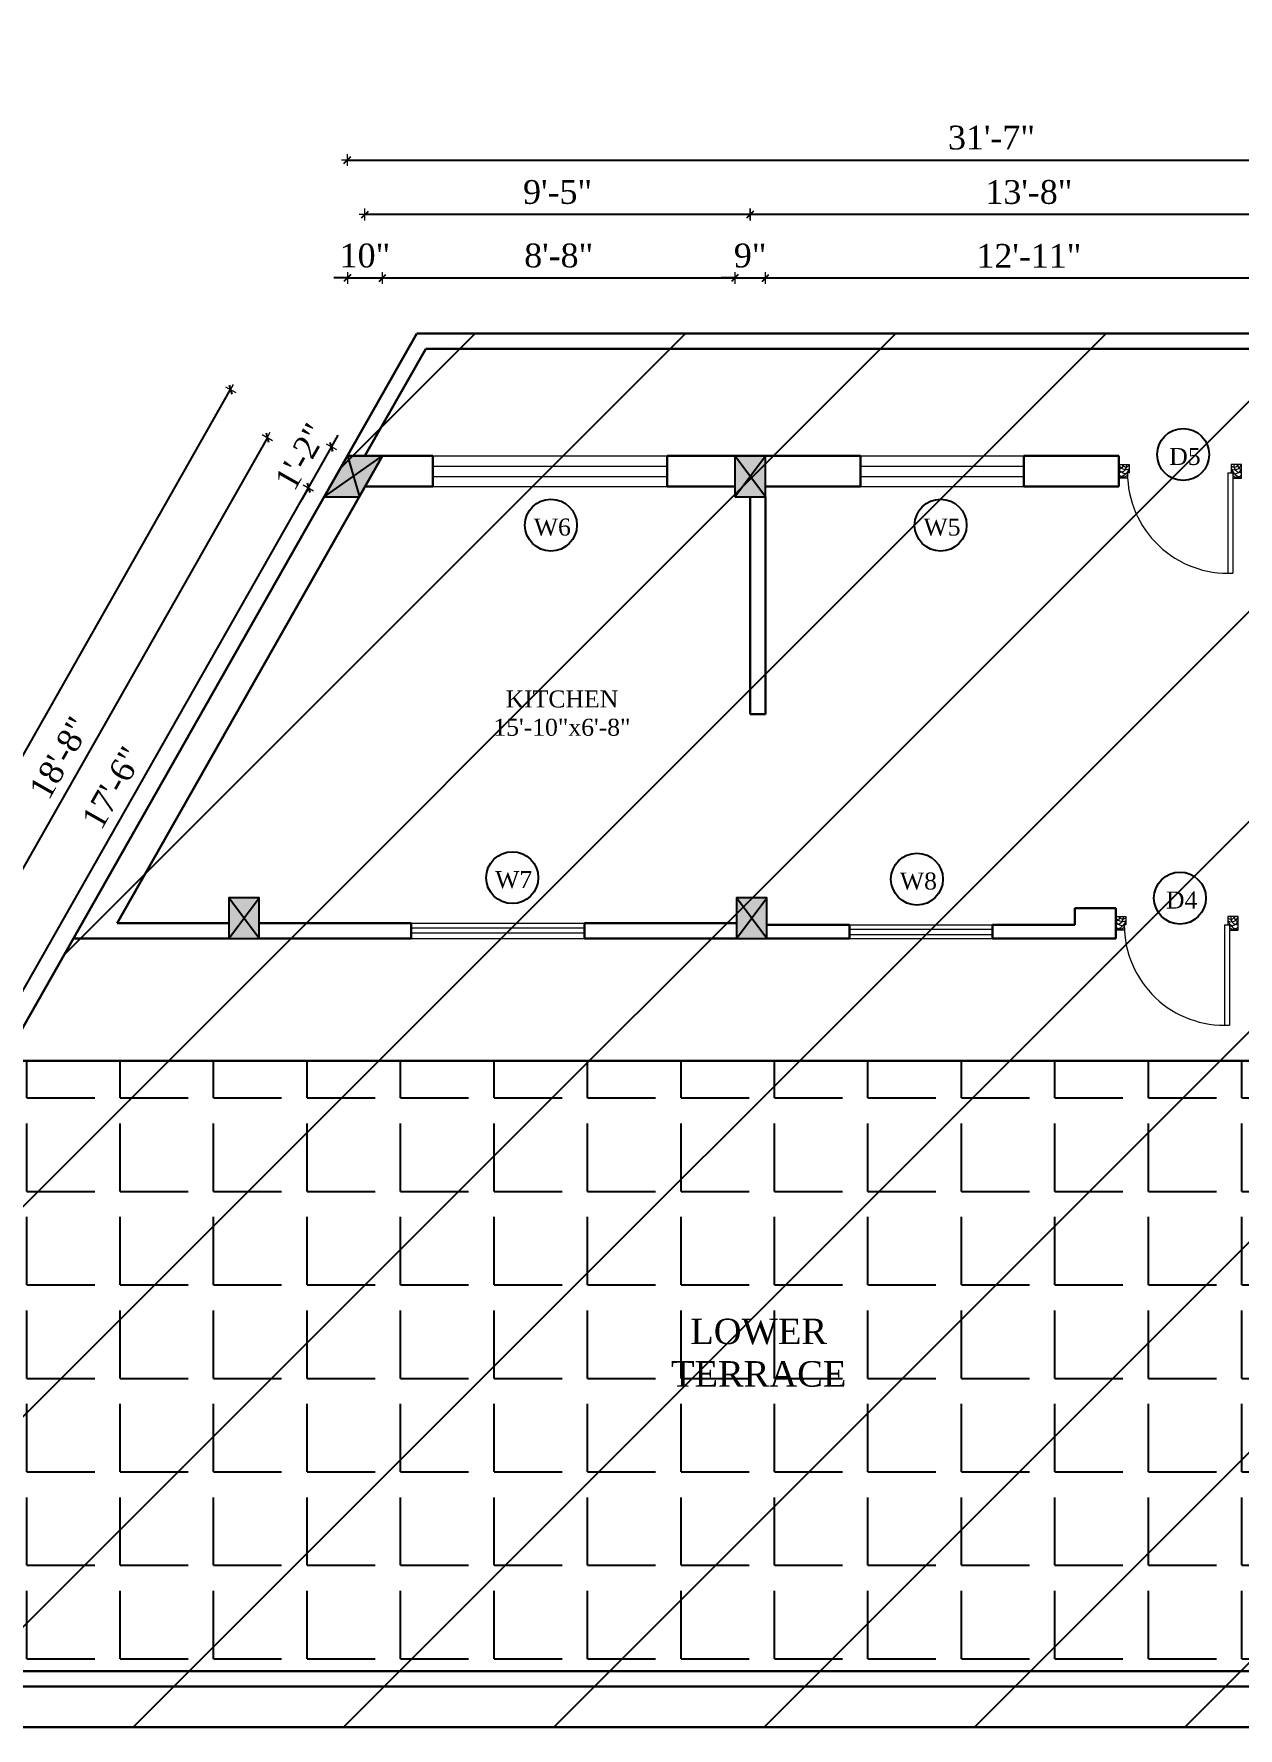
# Model space of a CAD drawing. Header units: inches. Extents: x 6873 to 34015, y -4010 to 8204.
# Drawn here: x 16708.1 to 17062.4, y 428.6 to 927.1 of the extents above; entities that cross this region are included whole.
import ezdxf

# ---------------------------------------------------------------- set-up
doc = ezdxf.new("R2010")
doc.units = ezdxf.units.IN
doc.header["$LTSCALE"] = 5
doc.header["$MEASUREMENT"] = 0
for name, color, linetype, lineweight in [('A-WALL', 7, 'Continuous', 9), ('Dimension', 7, 'Continuous', 18), ('DOOR', 62, 'Continuous', 0), ('Dw', 2, 'Continuous', 18)]:
    doc.layers.add(name, color=color, linetype=linetype, lineweight=lineweight)
doc.layers.add('dim line', color=7, linetype='Continuous', lineweight=15, true_color=0xfab2b2)
doc.layers.add('TEXT', color=6, linetype='Continuous')
doc.layers.add('WALL', color=7, linetype='Continuous')
doc.styles.add('ordinary', font='times.ttf')
doc.dimstyles.new('Copy of 96', dxfattribs={"dimtxt": 7, "dimasz": 4, "dimexe": 0.5, "dimexo": 0.5, "dimgap": 3, "dimtad": 1, "dimdec": 1, "dimzin": 11, "dimdsep": 46, "dimlunit": 4, "dimtxsty": 'ordinary', "dimblk": 'OBLIQUE', "dimcen": 0.09, "dimse1": 1, "dimse2": 1, "dimclrt": 6, "dimazin": 0, "dimtfac": 1, "dimtdec": 1, "dimtix": 1, "dimtmove": 2, "dimatfit": 3, "dimldrblk": 'leader', "dimfxl": 0.5, "dimfxlon": 1, "dimtolj": 1, "dimtzin": 0, "dimarcsym": 0})

# ---------------------------------------------------------------- blocks, each defined once
blk = doc.blocks.new('c2a')
at = {"color": 1, "ltscale": 5}
for p, q in [((18091.63, 4625.76), (18084.82, 4613.76)), ((18101.98, 4625.76), (18091.63, 4625.76)), ((18095.17, 4613.76), (18101.98, 4625.76)), ((18084.82, 4613.76), (18095.17, 4613.76))]:
    blk.add_line(p, q, dxfattribs=at)
blk = doc.blocks.new('A$C27B36B59')
at = {"layer": 'DOOR'}
for p, q in [((0, 4), (0, 0)), ((2.5, 4), (0, 4)), ((0, 0), (3, 0)), ((2.5, 2.5), (2.5, 4)), ((3, 2.5), (2.5, 2.5)), ((3, 0), (3, 2.5))]:
    blk.add_line(p, q, dxfattribs=at)
for centre, radius, start, end in [((-1.4, -0.54), 4.75, 22.1411, 72.838), ((1.34, 2.09), 1.64, 45.138, 144.8948), ((2.21, 0.3), 2.49, 83.3149, 152.658), ((0.13, 0.37), 2.05, 349.4875, 93.6805), ((1.96, -0.47), 2.01, 58.7447, 166.495), ((-0.06, 0.32), 1.13, 343.542, 86.947), ((2.08, -0.4), 1.17, 38.2816, 160.1519)]:
    blk.add_arc(centre, radius, start, end, dxfattribs=at)
blk = doc.blocks.new('D2')
at = {"layer": 'DOOR'}
for p, q in [((74473.95, 24047.59), (74473.95, 24018.09)), ((74473.95, 24047.59), (74475.45, 24047.59)), ((74475.45, 24047.59), (74475.45, 24018.13))]:
    blk.add_line(p, q, dxfattribs=at)
blk.add_arc((74473.95, 24047.59), 29.5, 180, 272.9146, dxfattribs=at)
at = {"layer": 'DOOR', "xscale": -1, "rotation": 180}
blk.add_blockref('A$C27B36B59', (74441.95, 24050.09), dxfattribs=at)
at = {"layer": 'DOOR', "rotation": 180}
blk.add_blockref('A$C27B36B59', (74477.95, 24050.09), dxfattribs=at)
blk = doc.blocks.new('oblique')
at = {"color": 0, "lineweight": -2}
blk.add_line((0.25, 0.25), (-0.25, -0.25), dxfattribs=at)
at = {"layer": 'dim line', "lineweight": 9}
for p, q in [((-0.4375, 0), (0.4375, 0)), ((0, 0.4375), (0, -0.4375))]:
    blk.add_line(p, q, dxfattribs=at)
blk = doc.blocks.new('*D74')
at = {"layer": 'A-WALL', "color": 0, "lineweight": -2, "ltscale": 50, "transparency": 16777216}
blk.add_line((17078.89, 384.99), (16919.28, 384.99), dxfattribs=at)
at = {"layer": 'Defpoints', "color": 0, "ltscale": 50, "transparency": 16777216}
for p in [(16919.28, 660.92), (17078.89, 660.92), (16919.28, 384.99)]:
    blk.add_point(p, dxfattribs=at)
at = {"layer": 'A-WALL', "color": 0, "lineweight": -2, "ltscale": 50, "transparency": 16777216, "xscale": 4, "yscale": 4, "zscale": 4, "rotation": 180}
blk.add_blockref('oblique', (16919.28, 384.99), dxfattribs=at)
at = {"layer": 'A-WALL', "color": 0, "lineweight": -2, "ltscale": 50, "transparency": 16777216, "xscale": 4, "yscale": 4, "zscale": 4}
blk.add_blockref('oblique', (17078.89, 384.99), dxfattribs=at)
at = {"layer": 'A-WALL', "color": 6, "ltscale": 50, "transparency": 16777216, "insert": (16999.09, 391.55), "char_height": 7, "attachment_point": 5, "style": 'ordinary'}
blk.add_mtext('\\A1;13\'-4"', dxfattribs=at)
blk = doc.blocks.new('_OBLIQUE')
at = {"color": 0, "linetype": 'ByBlock'}
blk.add_line((-0.5, -0.5), (0.5, 0.5), dxfattribs=at)
blk = doc.blocks.new('leader')
at = {"layer": 'Dimension'}
for p, q in [((0, -4.33), (0, 4.33)), ((-4.42, 0), (4.42, 0))]:
    blk.add_line(p, q, dxfattribs=at)
blk = doc.blocks.new('*D75')
at = {"layer": 'A-WALL', "color": 0, "lineweight": -2, "ltscale": 50, "transparency": 16777216}
blk.add_line((16919.28, 384.99), (16769.93, 384.99), dxfattribs=at)
at = {"layer": 'Defpoints', "color": 0, "ltscale": 50, "transparency": 16777216}
for p in [(16769.93, 660.92), (16919.28, 660.92), (16769.93, 384.99)]:
    blk.add_point(p, dxfattribs=at)
at = {"layer": 'A-WALL', "color": 0, "lineweight": -2, "ltscale": 50, "transparency": 16777216, "xscale": 4, "yscale": 4, "zscale": 4, "rotation": 180}
blk.add_blockref('oblique', (16769.93, 384.99), dxfattribs=at)
at = {"layer": 'A-WALL', "color": 0, "lineweight": -2, "ltscale": 50, "transparency": 16777216, "xscale": 4, "yscale": 4, "zscale": 4}
blk.add_blockref('oblique', (16919.28, 384.99), dxfattribs=at)
at = {"layer": 'A-WALL', "color": 6, "ltscale": 50, "transparency": 16777216, "insert": (16844.6, 391.55), "char_height": 7, "attachment_point": 5, "style": 'ordinary'}
blk.add_mtext('\\A1;12\'-5"', dxfattribs=at)
blk = doc.blocks.new('*D76')
at = {"layer": 'A-WALL', "color": 0, "lineweight": -2, "ltscale": 50, "transparency": 16777216}
blk.add_line((17180.22, 367.96), (16719.72, 367.96), dxfattribs=at)
at = {"layer": 'Defpoints', "color": 0, "ltscale": 50, "transparency": 16777216}
for p in [(16719.72, 660.92), (17180.22, 660.92), (16719.72, 367.96)]:
    blk.add_point(p, dxfattribs=at)
at = {"layer": 'A-WALL', "color": 0, "lineweight": -2, "ltscale": 50, "transparency": 16777216, "xscale": 4, "yscale": 4, "zscale": 4, "rotation": 180}
blk.add_blockref('oblique', (16719.72, 367.96), dxfattribs=at)
at = {"layer": 'A-WALL', "color": 0, "lineweight": -2, "ltscale": 50, "transparency": 16777216, "xscale": 4, "yscale": 4, "zscale": 4}
blk.add_blockref('oblique', (17180.22, 367.96), dxfattribs=at)
at = {"layer": 'A-WALL', "color": 6, "ltscale": 50, "transparency": 16777216, "insert": (16949.97, 374.52), "char_height": 7, "attachment_point": 5, "style": 'ordinary'}
blk.add_mtext('\\A1;38\'-5"', dxfattribs=at)
blk = doc.blocks.new('*D80')
at = {"layer": 'A-WALL', "color": 0, "lineweight": -2, "ltscale": 50, "transparency": 16777216}
blk.add_line((16684.98, 610.55), (16788.89, 793.55), dxfattribs=at)
at = {"layer": 'Defpoints', "color": 0, "ltscale": 50, "transparency": 16777216}
for p in [(16788.89, 793.55), (16793.54, 790.92), (16689.63, 607.92)]:
    blk.add_point(p, dxfattribs=at)
at = {"layer": 'A-WALL', "color": 0, "lineweight": -2, "ltscale": 50, "transparency": 16777216, "xscale": 4, "yscale": 4, "zscale": 4}
for p, rotation in [((16788.89, 793.55), 60.41148549433036), ((16684.98, 610.55), 240.4114854943304)]:
    blk.add_blockref('oblique', p, dxfattribs=dict(at, rotation=rotation))
at = {"layer": 'A-WALL', "color": 6, "ltscale": 50, "transparency": 16777216, "insert": (16731.22, 705.3), "char_height": 7, "attachment_point": 5, "rotation": 60.4115, "style": 'ordinary'}
blk.add_mtext('\\A1;17\'-6"', dxfattribs=at)
blk = doc.blocks.new('*D81')
at = {"layer": 'A-WALL', "color": 0, "lineweight": -2, "ltscale": 50, "transparency": 16777216}
for p, q in [((16795.7, 805.55), (16797.68, 809.03)), ((16788.89, 793.55), (16795.7, 805.55)), ((16788.89, 793.55), (16786.92, 790.08))]:
    blk.add_line(p, q, dxfattribs=at)
at = {"layer": 'Defpoints', "color": 0, "ltscale": 50, "transparency": 16777216}
for p in [(16795.7, 805.55), (16800.35, 802.92), (16793.54, 790.92)]:
    blk.add_point(p, dxfattribs=at)
at = {"layer": 'A-WALL', "color": 0, "lineweight": -2, "ltscale": 50, "transparency": 16777216, "xscale": 4, "yscale": 4, "zscale": 4}
for p, rotation in [((16795.7, 805.55), 240.4114854943304), ((16788.89, 793.55), 60.41148549433034)]:
    blk.add_blockref('oblique', p, dxfattribs=dict(at, rotation=rotation))
at = {"layer": 'A-WALL', "color": 6, "ltscale": 50, "transparency": 16777216, "insert": (16786.65, 802.76), "char_height": 7, "attachment_point": 5, "rotation": 60.4115, "style": 'ordinary'}
blk.add_mtext('\\A1;1\'-2"', dxfattribs=at)
blk = doc.blocks.new('*D82')
at = {"layer": 'A-WALL', "color": 0, "lineweight": -2, "ltscale": 50, "transparency": 16777216}
blk.add_line((16776.81, 808.35), (16666.09, 613.35), dxfattribs=at)
at = {"layer": 'Defpoints', "color": 0, "ltscale": 50, "transparency": 16777216}
for p in [(16796.94, 796.92), (16666.09, 613.35), (16686.22, 601.92)]:
    blk.add_point(p, dxfattribs=at)
at = {"layer": 'A-WALL', "color": 0, "lineweight": -2, "ltscale": 50, "transparency": 16777216, "xscale": 4, "yscale": 4, "zscale": 4}
for p, rotation in [((16776.81, 808.35), 60.41148549426839), ((16666.09, 613.35), 240.4114854942684)]:
    blk.add_blockref('oblique', p, dxfattribs=dict(at, rotation=rotation))
at = {"layer": 'A-WALL', "color": 6, "ltscale": 50, "transparency": 16777216, "insert": (16715.74, 714.09), "char_height": 7, "attachment_point": 5, "rotation": 60.4115, "style": 'ordinary'}
blk.add_mtext('\\A1;18\'-8"', dxfattribs=at)
blk = doc.blocks.new('*D84')
at = {"layer": 'A-WALL', "color": 0, "lineweight": -2, "ltscale": 50, "transparency": 16777216}
blk.add_line((16574.06, 484.43), (16765.98, 822.43), dxfattribs=at)
at = {"layer": 'Defpoints', "color": 0, "ltscale": 50, "transparency": 16777216}
for p in [(16765.98, 822.43), (16800.35, 802.92), (16608.43, 464.92)]:
    blk.add_point(p, dxfattribs=at)
at = {"layer": 'A-WALL', "color": 0, "lineweight": -2, "ltscale": 50, "transparency": 16777216, "xscale": 4, "yscale": 4, "zscale": 4}
for p, rotation in [((16765.98, 822.43), 60.41148549426839), ((16574.06, 484.43), 240.4114854942684)]:
    blk.add_blockref('oblique', p, dxfattribs=dict(at, rotation=rotation))
at = {"layer": 'A-WALL', "color": 6, "ltscale": 50, "transparency": 16777216, "insert": (16664.31, 656.67), "char_height": 7, "attachment_point": 5, "rotation": 60.4115, "style": 'ordinary'}
blk.add_mtext('\\A1;32\'-5"', dxfattribs=at)
blk = doc.blocks.new('*D85')
at = {"layer": 'A-WALL', "color": 0, "lineweight": -2, "ltscale": 50, "transparency": 16777216}
for p, q in [((16800.35, 855.29), (16796.35, 855.29)), ((16800.35, 855.29), (16810.7, 855.29)), ((16810.7, 855.29), (16814.7, 855.29))]:
    blk.add_line(p, q, dxfattribs=at)
at = {"layer": 'Defpoints', "color": 0, "ltscale": 50, "transparency": 16777216}
for p in [(16810.7, 855.29), (16800.35, 802.92), (16810.7, 802.92)]:
    blk.add_point(p, dxfattribs=at)
at = {"layer": 'A-WALL', "color": 0, "lineweight": -2, "ltscale": 50, "transparency": 16777216, "xscale": 4, "yscale": 4, "zscale": 4}
blk.add_blockref('oblique', (16800.35, 855.29), dxfattribs=at)
at = {"layer": 'A-WALL', "color": 0, "lineweight": -2, "ltscale": 50, "transparency": 16777216, "xscale": 4, "yscale": 4, "zscale": 4, "rotation": 180}
blk.add_blockref('oblique', (16810.7, 855.29), dxfattribs=at)
at = {"layer": 'A-WALL', "color": 6, "ltscale": 50, "transparency": 16777216, "insert": (16805.52, 861.85), "char_height": 7, "attachment_point": 5, "style": 'ordinary'}
blk.add_mtext('\\A1;10"', dxfattribs=at)
blk = doc.blocks.new('*D86')
at = {"layer": 'A-WALL', "color": 0, "lineweight": -2, "ltscale": 50, "transparency": 16777216}
blk.add_line((16810.7, 855.29), (16914.35, 855.29), dxfattribs=at)
at = {"layer": 'Defpoints', "color": 0, "ltscale": 50, "transparency": 16777216}
for p in [(16914.35, 855.29), (16810.7, 802.92), (16914.35, 802.92)]:
    blk.add_point(p, dxfattribs=at)
at = {"layer": 'A-WALL', "color": 0, "lineweight": -2, "ltscale": 50, "transparency": 16777216, "xscale": 4, "yscale": 4, "zscale": 4}
for p, rotation in [((16810.7, 855.29), 180.0000000000261), ((16914.35, 855.29), 2.605510395054913e-11)]:
    blk.add_blockref('oblique', p, dxfattribs=dict(at, rotation=rotation))
at = {"layer": 'A-WALL', "color": 6, "ltscale": 50, "transparency": 16777216, "insert": (16862.52, 861.85), "char_height": 7, "attachment_point": 5, "style": 'ordinary'}
blk.add_mtext('\\A1;8\'-8"', dxfattribs=at)
blk = doc.blocks.new('*D87')
at = {"layer": 'A-WALL', "color": 0, "lineweight": -2, "ltscale": 50, "transparency": 16777216}
for p, q in [((16914.35, 855.29), (16910.35, 855.29)), ((16914.35, 855.29), (16923.35, 855.29)), ((16923.35, 855.29), (16927.35, 855.29))]:
    blk.add_line(p, q, dxfattribs=at)
at = {"layer": 'Defpoints', "color": 0, "ltscale": 50, "transparency": 16777216}
for p in [(16923.35, 855.29), (16914.35, 802.92), (16923.35, 802.92)]:
    blk.add_point(p, dxfattribs=at)
at = {"layer": 'A-WALL', "color": 0, "lineweight": -2, "ltscale": 50, "transparency": 16777216, "xscale": 4, "yscale": 4, "zscale": 4}
for p, rotation in [((16914.35, 855.29), 2.605915483400167e-11), ((16923.35, 855.29), 180.0000000000261)]:
    blk.add_blockref('oblique', p, dxfattribs=dict(at, rotation=rotation))
at = {"layer": 'A-WALL', "color": 6, "ltscale": 50, "transparency": 16777216, "insert": (16918.85, 861.86), "char_height": 7, "attachment_point": 5, "style": 'ordinary'}
blk.add_mtext('\\A1;9"', dxfattribs=at)
blk = doc.blocks.new('*D88')
at = {"layer": 'A-WALL', "color": 0, "lineweight": -2, "ltscale": 50, "transparency": 16777216}
blk.add_line((16923.35, 855.29), (17078.35, 855.29), dxfattribs=at)
at = {"layer": 'Defpoints', "color": 0, "ltscale": 50, "transparency": 16777216}
for p in [(17078.35, 855.29), (16923.35, 802.92), (17078.35, 802.92)]:
    blk.add_point(p, dxfattribs=at)
at = {"layer": 'A-WALL', "color": 0, "lineweight": -2, "ltscale": 50, "transparency": 16777216, "xscale": 4, "yscale": 4, "zscale": 4}
for p, rotation in [((16923.35, 855.29), 180.0000000000261), ((17078.35, 855.29), 2.605510395054913e-11)]:
    blk.add_blockref('oblique', p, dxfattribs=dict(at, rotation=rotation))
at = {"layer": 'A-WALL', "color": 6, "ltscale": 50, "transparency": 16777216, "insert": (17000.85, 861.79), "char_height": 7, "attachment_point": 5, "style": 'ordinary'}
blk.add_mtext('\\A1;12\'-11"', dxfattribs=at)
blk = doc.blocks.new('*D93')
at = {"layer": 'A-WALL', "color": 0, "lineweight": -2, "ltscale": 50, "transparency": 16777216}
blk.add_line((17082.85, 873.96), (16918.85, 873.96), dxfattribs=at)
at = {"layer": 'Defpoints', "color": 0, "ltscale": 50, "transparency": 16777216}
for p in [(16918.85, 873.96), (16918.85, 802.92), (17082.85, 802.92)]:
    blk.add_point(p, dxfattribs=at)
at = {"layer": 'A-WALL', "color": 0, "lineweight": -2, "ltscale": 50, "transparency": 16777216, "xscale": 4, "yscale": 4, "zscale": 4, "rotation": 180}
blk.add_blockref('oblique', (16918.85, 873.96), dxfattribs=at)
at = {"layer": 'A-WALL', "color": 0, "lineweight": -2, "ltscale": 50, "transparency": 16777216, "xscale": 4, "yscale": 4, "zscale": 4}
blk.add_blockref('oblique', (17082.85, 873.96), dxfattribs=at)
at = {"layer": 'A-WALL', "color": 6, "ltscale": 50, "transparency": 16777216, "insert": (17000.85, 880.53), "char_height": 7, "attachment_point": 5, "style": 'ordinary'}
blk.add_mtext('\\A1;13\'-8"', dxfattribs=at)
blk = doc.blocks.new('*D94')
at = {"layer": 'A-WALL', "color": 0, "lineweight": -2, "ltscale": 50, "transparency": 16777216}
blk.add_line((16918.85, 873.96), (16805.52, 873.96), dxfattribs=at)
at = {"layer": 'Defpoints', "color": 0, "ltscale": 50, "transparency": 16777216}
for p in [(16805.52, 873.96), (16805.52, 802.92), (16918.85, 802.92)]:
    blk.add_point(p, dxfattribs=at)
at = {"layer": 'A-WALL', "color": 0, "lineweight": -2, "ltscale": 50, "transparency": 16777216, "xscale": 4, "yscale": 4, "zscale": 4, "rotation": 180}
blk.add_blockref('oblique', (16805.52, 873.96), dxfattribs=at)
at = {"layer": 'A-WALL', "color": 0, "lineweight": -2, "ltscale": 50, "transparency": 16777216, "xscale": 4, "yscale": 4, "zscale": 4}
blk.add_blockref('oblique', (16918.85, 873.96), dxfattribs=at)
at = {"layer": 'A-WALL', "color": 6, "ltscale": 50, "transparency": 16777216, "insert": (16862.19, 880.54), "char_height": 7, "attachment_point": 5, "style": 'ordinary'}
blk.add_mtext('\\A1;9\'-5"', dxfattribs=at)
blk = doc.blocks.new('*D95')
at = {"layer": 'A-WALL', "color": 0, "lineweight": -2, "ltscale": 50, "transparency": 16777216}
blk.add_line((16800.35, 889.98), (17179.35, 889.98), dxfattribs=at)
at = {"layer": 'Defpoints', "color": 0, "ltscale": 50, "transparency": 16777216}
for p in [(17179.35, 889.98), (16800.35, 802.92), (17179.35, 802.92)]:
    blk.add_point(p, dxfattribs=at)
at = {"layer": 'A-WALL', "color": 0, "lineweight": -2, "ltscale": 50, "transparency": 16777216, "xscale": 4, "yscale": 4, "zscale": 4, "rotation": 180}
blk.add_blockref('oblique', (16800.35, 889.98), dxfattribs=at)
at = {"layer": 'A-WALL', "color": 0, "lineweight": -2, "ltscale": 50, "transparency": 16777216, "xscale": 4, "yscale": 4, "zscale": 4}
blk.add_blockref('oblique', (17179.35, 889.98), dxfattribs=at)
at = {"layer": 'A-WALL', "color": 6, "ltscale": 50, "transparency": 16777216, "insert": (16989.85, 896.55), "char_height": 7, "attachment_point": 5, "style": 'ordinary'}
blk.add_mtext('\\A1;31\'-7"', dxfattribs=at)
blk = doc.blocks.new('*D96')
at = {"layer": 'A-WALL', "color": 0, "lineweight": -2, "ltscale": 50, "transparency": 16777216}
for p, q in [((16765.43, 400.79), (16761.43, 400.79)), ((16765.43, 400.79), (16774.43, 400.79)), ((16774.43, 400.79), (16778.43, 400.79))]:
    blk.add_line(p, q, dxfattribs=at)
at = {"layer": 'Defpoints', "color": 0, "ltscale": 50, "transparency": 16777216}
for p in [(16765.43, 660.92), (16774.43, 660.92), (16774.43, 400.79)]:
    blk.add_point(p, dxfattribs=at)
at = {"layer": 'A-WALL', "color": 0, "lineweight": -2, "ltscale": 50, "transparency": 16777216, "xscale": 4, "yscale": 4, "zscale": 4}
blk.add_blockref('oblique', (16765.43, 400.79), dxfattribs=at)
at = {"layer": 'A-WALL', "color": 0, "lineweight": -2, "ltscale": 50, "transparency": 16777216, "xscale": 4, "yscale": 4, "zscale": 4, "rotation": 180}
blk.add_blockref('oblique', (16774.43, 400.79), dxfattribs=at)
at = {"layer": 'A-WALL', "color": 6, "ltscale": 50, "transparency": 16777216, "insert": (16769.93, 407.36), "char_height": 7, "attachment_point": 5, "style": 'ordinary'}
blk.add_mtext('\\A1;9"', dxfattribs=at)
blk = doc.blocks.new('*D222')
at = {"layer": 'A-WALL', "color": 0, "lineweight": -2, "ltscale": 50, "transparency": 16777216}
blk.add_line((16765.43, 400.79), (16914.78, 400.79), dxfattribs=at)
at = {"layer": 'Defpoints', "color": 0, "ltscale": 50, "transparency": 16777216}
for p in [(16765.43, 660.92), (16914.78, 660.92), (16914.78, 400.79)]:
    blk.add_point(p, dxfattribs=at)
at = {"layer": 'A-WALL', "color": 0, "lineweight": -2, "ltscale": 50, "transparency": 16777216, "xscale": 4, "yscale": 4, "zscale": 4, "rotation": 180}
blk.add_blockref('oblique', (16765.43, 400.79), dxfattribs=at)
at = {"layer": 'A-WALL', "color": 0, "lineweight": -2, "ltscale": 50, "transparency": 16777216, "xscale": 4, "yscale": 4, "zscale": 4}
blk.add_blockref('oblique', (16914.78, 400.79), dxfattribs=at)
at = {"layer": 'A-WALL', "color": 6, "ltscale": 50, "transparency": 16777216, "insert": (16840.1, 407.35), "char_height": 7, "attachment_point": 5, "style": 'ordinary'}
blk.add_mtext('\\A1;12\'-5"', dxfattribs=at)
blk = doc.blocks.new('*D223')
at = {"layer": 'A-WALL', "color": 0, "lineweight": -2, "ltscale": 50, "transparency": 16777216}
for p, q in [((16914.78, 400.79), (16910.78, 400.79)), ((16914.78, 400.79), (16923.78, 400.79)), ((16923.78, 400.79), (16927.78, 400.79))]:
    blk.add_line(p, q, dxfattribs=at)
at = {"layer": 'Defpoints', "color": 0, "ltscale": 50, "transparency": 16777216}
for p in [(16914.78, 660.92), (16923.78, 660.92), (16923.78, 400.79)]:
    blk.add_point(p, dxfattribs=at)
at = {"layer": 'A-WALL', "color": 0, "lineweight": -2, "ltscale": 50, "transparency": 16777216, "xscale": 4, "yscale": 4, "zscale": 4}
blk.add_blockref('oblique', (16914.78, 400.79), dxfattribs=at)
at = {"layer": 'A-WALL', "color": 0, "lineweight": -2, "ltscale": 50, "transparency": 16777216, "xscale": 4, "yscale": 4, "zscale": 4, "rotation": 180}
blk.add_blockref('oblique', (16923.78, 400.79), dxfattribs=at)
at = {"layer": 'A-WALL', "color": 6, "ltscale": 50, "transparency": 16777216, "insert": (16919.28, 407.36), "char_height": 7, "attachment_point": 5, "style": 'ordinary'}
blk.add_mtext('\\A1;9"', dxfattribs=at)
blk = doc.blocks.new('*D224')
at = {"layer": 'A-WALL', "color": 0, "lineweight": -2, "ltscale": 50, "transparency": 16777216}
blk.add_line((16923.78, 400.79), (17074.39, 400.79), dxfattribs=at)
at = {"layer": 'Defpoints', "color": 0, "ltscale": 50, "transparency": 16777216}
for p in [(16923.78, 660.92), (17074.39, 660.92), (17074.39, 400.79)]:
    blk.add_point(p, dxfattribs=at)
at = {"layer": 'A-WALL', "color": 0, "lineweight": -2, "ltscale": 50, "transparency": 16777216, "xscale": 4, "yscale": 4, "zscale": 4, "rotation": 180}
blk.add_blockref('oblique', (16923.78, 400.79), dxfattribs=at)
at = {"layer": 'A-WALL', "color": 0, "lineweight": -2, "ltscale": 50, "transparency": 16777216, "xscale": 4, "yscale": 4, "zscale": 4}
blk.add_blockref('oblique', (17074.39, 400.79), dxfattribs=at)
at = {"layer": 'A-WALL', "color": 6, "ltscale": 50, "transparency": 16777216, "insert": (16999.09, 407.36), "char_height": 7, "attachment_point": 5, "style": 'ordinary'}
blk.add_mtext('\\A1;12\'-7"', dxfattribs=at)
blk = doc.blocks.new('*D110')
at = {"layer": 'A-WALL', "color": 0, "lineweight": -2, "ltscale": 50, "transparency": 16777216}
blk.add_line((16765.43, 400.79), (16713.54, 400.79), dxfattribs=at)
at = {"layer": 'Defpoints', "color": 0, "ltscale": 50, "transparency": 16777216}
for p in [(16713.54, 660.85), (16765.43, 660.92), (16713.54, 400.79)]:
    blk.add_point(p, dxfattribs=at)
at = {"layer": 'A-WALL', "color": 0, "lineweight": -2, "ltscale": 50, "transparency": 16777216, "xscale": 4, "yscale": 4, "zscale": 4, "rotation": 180}
blk.add_blockref('oblique', (16713.54, 400.79), dxfattribs=at)
at = {"layer": 'A-WALL', "color": 0, "lineweight": -2, "ltscale": 50, "transparency": 16777216, "xscale": 4, "yscale": 4, "zscale": 4}
blk.add_blockref('oblique', (16765.43, 400.79), dxfattribs=at)
at = {"layer": 'A-WALL', "color": 6, "ltscale": 50, "transparency": 16777216, "insert": (16739.49, 407.29), "char_height": 7, "attachment_point": 5, "style": 'ordinary'}
blk.add_mtext('\\A1;4\'-4"', dxfattribs=at)

msp = doc.modelspace()

# ---------------------------------------------------------------- hatches: boundary and pattern name
at = {"layer": 'WALL', "linetype": 'ByBlock', "ltscale": 5, "true_color": 0xf8991e}
h = msp.add_hatch(dxfattribs=at)
h.set_pattern_fill('ANSI31', color=30, scale=350)
h.set_pattern_definition([(45, (9223.244, 3742.42), (-30.93592, 30.93592), [])])
h.paths.add_polyline_path([(16587.99, 428.92), (16820.79, 838.92), (17179.24, 838.92), (17180.84, 560.92), (17229.43, 560.92), (17229.43, 470.92), (17181.43, 470.92), (17181.65, 428.92)])
h = msp.add_hatch(color=30, dxfattribs=at)
h.dxf.hatch_style = 1
h.paths.add_polyline_path([(16802.12, 796.92), (16803.89, 790.92), (16810.7, 802.92)])
h.paths.add_polyline_path([(16802.12, 796.92), (16810.7, 802.92), (16800.35, 802.92)])
h.paths.add_polyline_path([(16800.35, 802.92), (16793.54, 790.92), (16802.12, 796.92)])
h.paths.add_polyline_path([(16802.12, 796.92), (16793.54, 790.92), (16803.89, 790.92)])
h = msp.add_hatch(color=30, dxfattribs=at)
h.dxf.hatch_style = 1
h.paths.add_polyline_path([(16918.85, 796.92), (16914.35, 790.92), (16923.35, 790.92)])
h.paths.add_polyline_path([(16923.35, 790.92), (16923.35, 802.92), (16918.85, 796.92)])
h.paths.add_polyline_path([(16918.85, 796.92), (16923.35, 802.92), (16914.35, 802.92)])
h.paths.add_polyline_path([(16914.35, 802.92), (16914.35, 790.92), (16918.85, 796.92)])
h = msp.add_hatch(color=30, dxfattribs=at)
h.dxf.hatch_style = 1
h.paths.add_polyline_path([(16769.93, 666.92), (16765.43, 660.92), (16774.43, 660.92)])
h.paths.add_polyline_path([(16774.43, 660.92), (16774.43, 672.92), (16769.93, 666.92)])
h.paths.add_polyline_path([(16769.93, 666.92), (16774.43, 672.92), (16765.43, 672.92)])
h.paths.add_polyline_path([(16765.43, 672.92), (16765.43, 660.92), (16769.93, 666.92)])
h = msp.add_hatch(color=30, dxfattribs=at)
h.dxf.hatch_style = 1
h.paths.add_polyline_path([(16919.28, 666.92), (16914.78, 660.92), (16923.78, 660.92)])
h.paths.add_polyline_path([(16923.78, 660.92), (16923.78, 672.92), (16919.28, 666.92)])
h.paths.add_polyline_path([(16919.28, 666.92), (16923.78, 672.92), (16914.78, 672.92)])
h.paths.add_polyline_path([(16914.78, 672.92), (16914.78, 660.92), (16919.28, 666.92)])
h = msp.add_hatch(dxfattribs=at)
h.set_pattern_fill('ANGLE', color=30, scale=100)
h.set_pattern_definition([(0, (3835.986, 1549.007), (0, 27.5), [20, -7.5]), (90, (3835.986, 1549.007), (-27.5, 2e-15), [20, -7.5])])
h.paths.add_polyline_path([(17177.05, 445.42), (17176.93, 464.92), (17172.43, 464.92), (17172.35, 476.92), (17176.85, 476.92), (17176.12, 595.92), (17171.62, 595.92), (17171.55, 607.92), (17176.05, 607.92), (17175.94, 624.92), (16704.45, 624.92), (16694.8, 607.92), (16699.98, 607.92), (16693.16, 595.92), (16687.99, 595.92), (16620.42, 476.92), (16625.59, 476.92), (16618.78, 464.92), (16613.6, 464.92), (16602.53, 445.42)])
h.paths.add_polyline_path([(16894.5, 551.03), (16948.11, 551.03), (16948.11, 527.12), (16894.5, 527.12)], flags=24)

# ---------------------------------------------------------------- linework, layer by layer
at = {"color": 1, "ltscale": 5}
for p, q in [((16793.54, 790.92), (16810.7, 802.92)), ((16800.35, 802.92), (16803.89, 790.92)), ((16914.35, 790.92), (16923.35, 802.92)), ((16923.35, 790.92), (16914.35, 802.92)), ((16765.43, 660.92), (16774.43, 672.92)), ((16774.43, 660.92), (16765.43, 672.92)), ((16914.78, 660.92), (16923.78, 672.92)), ((16923.78, 660.92), (16914.78, 672.92))]:
    msp.add_line(p, q, dxfattribs=at)
at = {"layer": 'A-WALL', "lineweight": 30}
for p, q in [((16587.99, 428.92), (16820.79, 838.92)), ((17113.75, 838.92), (16820.79, 838.92)), ((16805.52, 802.92), (16823.41, 834.42)), ((17078.35, 834.42), (16823.41, 834.42)), ((16732.62, 665.42), (16810.7, 802.92)), ((16825.47, 802.92), (16800.35, 802.92)), ((16825.47, 793.92), (16825.47, 802.92)), ((16951.35, 802.92), (16894.47, 802.92)), ((16894.47, 793.92), (16894.47, 802.92)), ((16951.35, 793.92), (16951.35, 802.92)), ((17027.35, 802.92), (16999.35, 802.92)), ((16999.35, 793.92), (16999.35, 802.92)), ((17027.35, 793.92), (17027.35, 802.92)), ((16825.47, 793.92), (16805.59, 793.92)), ((16914.35, 793.92), (16894.47, 793.92)), ((16951.35, 793.92), (16923.35, 793.92)), ((17027.35, 793.92), (16999.35, 793.92)), ((16918.85, 790.92), (16918.85, 726.92)), ((16923.35, 790.92), (16923.35, 726.92)), ((16923.35, 726.92), (16918.85, 726.92)), ((17014.39, 669.92), (17026.39, 669.92)), ((17014.39, 669.92), (17014.39, 664.92)), ((17026.39, 669.92), (17026.39, 660.92)), ((16765.43, 665.42), (16732.62, 665.42)), ((16774.43, 665.42), (16819.1, 665.42)), ((16819.1, 660.92), (16819.1, 665.42)), ((16870.1, 665.42), (16914.78, 665.42)), ((16870.1, 660.92), (16870.1, 665.42)), ((16923.78, 664.92), (16948.09, 664.92)), ((16948.09, 664.92), (16948.09, 660.92)), ((16990.09, 664.92), (17014.39, 664.92)), ((16990.09, 664.92), (16990.09, 660.92)), ((16765.43, 660.92), (16719.72, 660.92)), ((16774.43, 660.92), (16819.1, 660.92)), ((16870.1, 660.92), (16914.78, 660.92)), ((16923.78, 660.92), (16948.09, 660.92)), ((16990.09, 660.92), (17026.39, 660.92)), ((17180.44, 624.92), (16699.28, 624.92)), ((16602.53, 445.42), (17177.05, 445.42)), ((16594.8, 440.92), (17181.58, 440.92)), ((16587.99, 428.92), (17181.65, 428.92))]:
    msp.add_line(p, q, dxfattribs=at)
at = {"layer": 'A-WALL', "ltscale": 5}
msp.add_circle((15105.47, 278.39), 4288.21, dxfattribs=at)
at = {"layer": 'Dw', "color": 3}
for p, q in [((16825.47, 802.92), (16894.47, 802.92)), ((16951.35, 802.92), (16999.35, 802.92)), ((16825.47, 799.92), (16894.47, 799.92)), ((16951.35, 799.92), (16999.35, 799.92)), ((16825.47, 796.92), (16894.47, 796.92)), ((16825.47, 793.92), (16894.47, 793.92)), ((16951.35, 796.92), (16999.35, 796.92)), ((16951.35, 793.92), (16999.35, 793.92)), ((16819.1, 665.42), (16870.1, 665.42)), ((16819.1, 664.07), (16870.1, 664.07)), ((16948.09, 664.92), (16990.09, 664.92)), ((16948.09, 663.65), (16990.09, 663.65)), ((16819.1, 662.57), (16870.1, 662.57)), ((16819.1, 660.92), (16870.1, 660.92)), ((16948.09, 662.15), (16990.09, 662.15)), ((16948.09, 660.92), (16990.09, 660.92))]:
    msp.add_line(p, q, dxfattribs=at)
at = {"layer": 'TEXT'}
for centre in [(17046.23, 803.34), (16860.22, 782.57), (16974.87, 782.57), (16848.85, 678.84), (16967.91, 678.42), (17045.28, 672.84)]:
    msp.add_circle(centre, 7.64, dxfattribs=at)
at = {"layer": 'WALL', "color": 2, "linetype": 'ByBlock', "ltscale": 5}
for points in [[(16793.54, 790.92), (16803.89, 790.92), (16810.7, 802.92), (16800.35, 802.92)], [(16914.35, 790.92), (16923.35, 790.92), (16923.35, 802.92), (16914.35, 802.92)], [(16765.43, 660.92), (16774.43, 660.92), (16774.43, 672.92), (16765.43, 672.92)], [(16914.78, 660.92), (16923.78, 660.92), (16923.78, 672.92), (16914.78, 672.92)]]:
    msp.add_lwpolyline(points, close=True, dxfattribs=at)

# ---------------------------------------------------------------- block references
msp.add_blockref('c2a', (-1291.28, -3822.84), dxfattribs=at)
at = {"layer": 'WALL', "color": 2, "linetype": 'ByBlock'}
for p in [(-57414.6, -23249.67), (-57415.56, -23382.67)]:
    msp.add_blockref('D2', p, dxfattribs=at)

# ---------------------------------------------------------------- texts
at = {"layer": 'TEXT', "style": 'ordinary'}
for s, rotation, p in [('D5', 359.9996, (17042.14, 800.27)), ('W6', 0.0004, (16855.19, 779.5)), ('W5', 0.0004, (16969.84, 779.5)), ('W7', 0.0004, (16843.82, 675.77)), ('W8', 0.0004, (16962.88, 675.35)), ('D4', 359.9996, (17041.18, 669.77))]:
    msp.add_text(s, height=5, rotation=rotation, dxfattribs=at).set_placement(p)
at = {"layer": 'TEXT', "attachment_point": 8, "rotation": 359.9996, "style": 'ordinary'}
for s, insert, char_height in [('KITCHEN\\P15\'-10"x6\'-8"', (16863.47, 720.52), 5), ('LOWER\\PTERRACE', (16921.35, 528.99), 7.5)]:
    msp.add_mtext_dynamic_manual_height_columns(s, width=101.5687, gutter_width=1720.72, heights=[0], dxfattribs=dict(at, insert=insert, char_height=char_height))

# ---------------------------------------------------------------- dimensions: what is measured, and where the dimension line sits
at = {"layer": 'A-WALL', "ltscale": 50}
for base, p1, p2, picture, middle in [((17179.35, 889.98), (16800.35, 802.92), (17179.35, 802.92), '*D95', (16989.85, 896.55)), ((16805.52, 873.96), (16918.85, 802.92), (16805.52, 802.92), '*D94', (16862.19, 880.54)), ((16918.85, 873.96), (17082.85, 802.92), (16918.85, 802.92), '*D93', (17000.85, 880.53)), ((16713.54, 400.79), (16765.43, 660.92), (16713.54, 660.85), '*D110', (16739.49, 407.29)), ((16719.72, 367.9631), (17180.223, 660.9158), (16719.72, 660.9158), '*D76', (16949.9715, 374.5236)), ((16774.43, 400.79), (16765.43, 660.92), (16774.43, 660.92), '*D96', (16769.93, 407.36)), ((16914.78, 400.79), (16765.43, 660.92), (16914.78, 660.92), '*D222', (16840.1, 407.35)), ((16769.93, 384.99), (16919.28, 660.92), (16769.93, 660.92), '*D75', (16844.6, 391.55)), ((16923.78, 400.79), (16914.78, 660.92), (16923.78, 660.92), '*D223', (16919.28, 407.36)), ((16919.28, 384.99), (17078.89, 660.92), (16919.28, 660.92), '*D74', (16999.09, 391.55)), ((17074.39, 400.79), (16923.78, 660.92), (17074.39, 660.92), '*D224', (16999.09, 407.36))]:
    dim = msp.add_linear_dim(base=base, p1=p1, p2=p2, dimstyle='Copy of 96', override={"dimdec": 0, "dimblk": 'oblique', "dimtdec": 0, "dimarcsym": 1}, dxfattribs=at)
    dim.commit()
    dim.dimension.update_dxf_attribs({"geometry": picture, "text_midpoint": middle})
for p1, p2, distance, picture, middle in [((16800.35, 802.92), (16810.7, 802.92), 52.37, '*D85', (16805.52, 861.85)), ((16608.43, 464.92), (16800.35, 802.92), 39.53, '*D84', (16664.31, 656.67)), ((16796.94, 796.92), (16686.22, 601.92), -23.15, '*D82', (16715.74, 714.09))]:
    dim = msp.add_aligned_dim(p1=p1, p2=p2, distance=distance, dimstyle='Copy of 96', override={"dimdec": 0, "dimblk": 'oblique', "dimtdec": 0, "dimarcsym": 1}, dxfattribs=at)
    dim.commit()
    dim.dimension.update_dxf_attribs({"geometry": picture, "text_midpoint": middle})
for base, p1, p2, angle, picture, middle in [((16914.35, 855.29), (16810.7, 802.92), (16914.35, 802.92), 180, '*D86', (16862.52, 861.85)), ((16923.35, 855.29), (16914.35, 802.92), (16923.35, 802.92), 180, '*D87', (16918.85, 861.86)), ((17078.35, 855.29), (16923.35, 802.92), (17078.35, 802.92), 180, '*D88', (17000.85, 861.79)), ((16795.7, 805.55), (16793.54, 790.92), (16800.35, 802.92), 240.4115, '*D81', (16786.65, 802.76)), ((16788.89, 793.55), (16689.63, 607.92), (16793.54, 790.92), 240.4115, '*D80', (16731.22, 705.3))]:
    dim = msp.add_linear_dim(base=base, p1=p1, p2=p2, angle=angle, dimstyle='Copy of 96', override={"dimdec": 0, "dimblk": 'oblique', "dimtdec": 0, "dimarcsym": 1}, dxfattribs=at)
    dim.commit()
    dim.dimension.update_dxf_attribs({"geometry": picture, "text_midpoint": middle})

doc.saveas('drawing.dxf')
